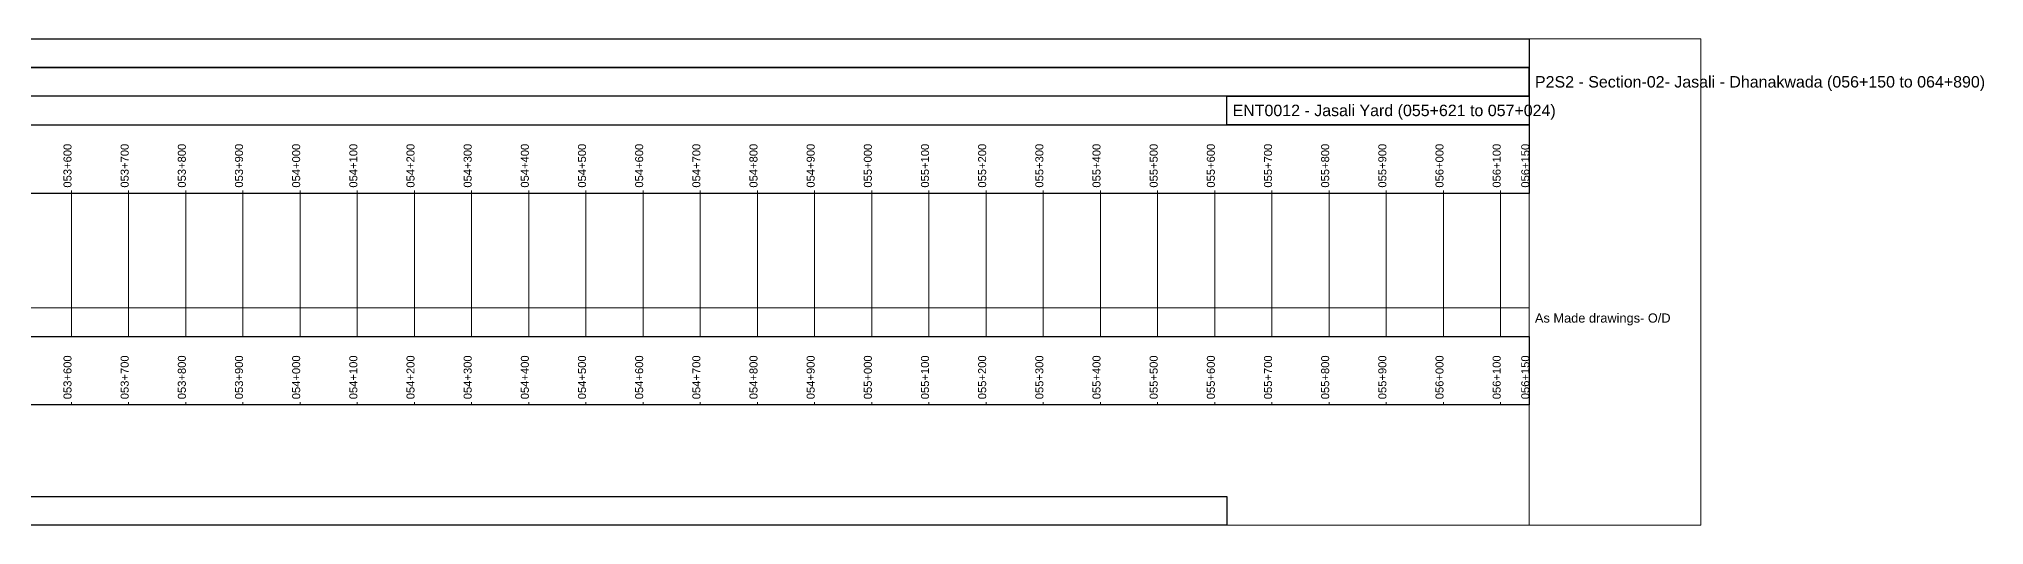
# Model space of a CAD drawing. Extents: x 43380 to 56946, y 4101 to 5000.
# Drawn here: x 53543 to 56946, y 4150 to 5000 of the extents above; entities that cross this region are included whole.
import ezdxf

# ---------------------------------------------------------------- set-up
doc = ezdxf.new("R2010")
doc.units = 0
doc.linetypes.add('Dashed', pattern=[0])
for name, color, linetype in [('Activity Lines', 7, 'Continuous'), ('Activity Names', 7, 'Continuous'), ('Block', 7, 'Continuous'), ('Chainage Text', 7, 'Continuous'), ('Entity', 7, 'Continuous'), ('Markers-One', 7, 'Continuous'), ('Outer Box', 7, 'Continuous'), ('Package', 7, 'Continuous'), ('Section', 7, 'Continuous'), ('Vertical Chainage Lines', 7, 'Continuous')]:
    doc.layers.add(name, color=color, linetype=linetype)
doc.styles.add('True type font', font='Arial.ttf')

msp = doc.modelspace()

# ---------------------------------------------------------------- linework, layer by layer
at = {"layer": 'Activity Lines', "color": 230, "linetype": 'Dashed', "lineweight": 15, "true_color": 0xff0080}
msp.add_polyline3d([(43680, 4530, 0), (56150, 4530, 0)], dxfattribs=at)
at = {"layer": 'Block', "color": 9, "linetype": 'Dashed', "lineweight": 0}
msp.add_polyline3d([(56150, 5000, 0), (56150, 4150, 0)], dxfattribs=at)
at = {"layer": 'Entity', "color": 9, "lineweight": 25}
for points in [[(55621, 4900, 0), (56150, 4900, 0), (56150, 4850, 0), (55621, 4850, 0)], [(43680, 4200, 0), (55621, 4200, 0), (55621, 4150, 0), (43680, 4150, 0)]]:
    msp.add_polyline3d(points, close=True, dxfattribs=at)
at = {"layer": 'Markers-One', "color": 41, "linetype": 'Dashed', "lineweight": 0, "true_color": 0xe0e0e0}
for points in [[(53600, 4730, 0), (53600, 4735, 0)], [(53700, 4730, 0), (53700, 4735, 0)], [(53800, 4730, 0), (53800, 4735, 0)], [(53900, 4730, 0), (53900, 4735, 0)], [(54000, 4730, 0), (54000, 4735, 0)], [(54100, 4730, 0), (54100, 4735, 0)], [(54200, 4730, 0), (54200, 4735, 0)], [(54300, 4730, 0), (54300, 4735, 0)], [(54400, 4730, 0), (54400, 4735, 0)], [(54500, 4730, 0), (54500, 4735, 0)], [(54600, 4730, 0), (54600, 4735, 0)], [(54700, 4730, 0), (54700, 4735, 0)], [(54800, 4730, 0), (54800, 4735, 0)], [(54900, 4730, 0), (54900, 4735, 0)], [(55000, 4730, 0), (55000, 4735, 0)], [(55100, 4730, 0), (55100, 4735, 0)], [(55200, 4730, 0), (55200, 4735, 0)], [(55300, 4730, 0), (55300, 4735, 0)], [(55400, 4730, 0), (55400, 4735, 0)], [(55500, 4730, 0), (55500, 4735, 0)], [(55600, 4730, 0), (55600, 4735, 0)], [(55700, 4730, 0), (55700, 4735, 0)], [(55800, 4730, 0), (55800, 4735, 0)], [(55900, 4730, 0), (55900, 4735, 0)], [(56000, 4730, 0), (56000, 4735, 0)], [(56100, 4730, 0), (56100, 4735, 0)], [(56150, 4730, 0), (56150, 4735, 0)], [(53600, 4360, 0), (53600, 4365, 0)], [(53700, 4360, 0), (53700, 4365, 0)], [(53800, 4360, 0), (53800, 4365, 0)], [(53900, 4360, 0), (53900, 4365, 0)], [(54000, 4360, 0), (54000, 4365, 0)], [(54100, 4360, 0), (54100, 4365, 0)], [(54200, 4360, 0), (54200, 4365, 0)], [(54300, 4360, 0), (54300, 4365, 0)], [(54400, 4360, 0), (54400, 4365, 0)], [(54500, 4360, 0), (54500, 4365, 0)], [(54600, 4360, 0), (54600, 4365, 0)], [(54700, 4360, 0), (54700, 4365, 0)], [(54800, 4360, 0), (54800, 4365, 0)], [(54900, 4360, 0), (54900, 4365, 0)], [(55000, 4360, 0), (55000, 4365, 0)], [(55100, 4360, 0), (55100, 4365, 0)], [(55200, 4360, 0), (55200, 4365, 0)], [(55300, 4360, 0), (55300, 4365, 0)], [(55400, 4360, 0), (55400, 4365, 0)], [(55500, 4360, 0), (55500, 4365, 0)], [(55600, 4360, 0), (55600, 4365, 0)], [(55700, 4360, 0), (55700, 4365, 0)], [(55800, 4360, 0), (55800, 4365, 0)], [(55900, 4360, 0), (55900, 4365, 0)], [(56000, 4360, 0), (56000, 4365, 0)], [(56100, 4360, 0), (56100, 4365, 0)], [(56150, 4360, 0), (56150, 4365, 0)]]:
    msp.add_polyline3d(points, dxfattribs=at)
at = {"layer": 'Outer Box', "color": 9, "lineweight": 5}
msp.add_polyline3d([(43380, 5000, 0), (56450, 5000, 0), (56450, 4150, 0), (43380, 4150, 0)], close=True, dxfattribs=at)
at = {"layer": 'Package', "color": 9, "lineweight": 25}
for points in [[(43680, 5000, 0), (56150, 5000, 0), (56150, 4950, 0), (43680, 4950, 0)], [(43680, 4850, 0), (56150, 4850, 0), (56150, 4730, 0), (43680, 4730, 0)], [(43680, 4480, 0), (56150, 4480, 0), (56150, 4360, 0), (43680, 4360, 0)]]:
    msp.add_polyline3d(points, close=True, dxfattribs=at)
at = {"layer": 'Section', "color": 9, "lineweight": 25}
for points in [[(43680, 4950, 0), (56150, 4950, 0), (56150, 4900, 0), (43680, 4900, 0)], [(56150, 4950, 0), (56150, 4950, 0), (56150, 4900, 0), (56150, 4900, 0)]]:
    msp.add_polyline3d(points, close=True, dxfattribs=at)
at = {"layer": 'Vertical Chainage Lines', "color": 41, "linetype": 'Dashed', "lineweight": 0, "true_color": 0xe0e0e0}
for points in [[(53600, 4730, 0), (53600, 4480, 0)], [(53700, 4730, 0), (53700, 4480, 0)], [(53800, 4730, 0), (53800, 4480, 0)], [(53900, 4730, 0), (53900, 4480, 0)], [(54000, 4730, 0), (54000, 4480, 0)], [(54100, 4730, 0), (54100, 4480, 0)], [(54200, 4730, 0), (54200, 4480, 0)], [(54300, 4730, 0), (54300, 4480, 0)], [(54400, 4730, 0), (54400, 4480, 0)], [(54500, 4730, 0), (54500, 4480, 0)], [(54600, 4730, 0), (54600, 4480, 0)], [(54700, 4730, 0), (54700, 4480, 0)], [(54800, 4730, 0), (54800, 4480, 0)], [(54900, 4730, 0), (54900, 4480, 0)], [(55000, 4730, 0), (55000, 4480, 0)], [(55100, 4730, 0), (55100, 4480, 0)], [(55200, 4730, 0), (55200, 4480, 0)], [(55300, 4730, 0), (55300, 4480, 0)], [(55400, 4730, 0), (55400, 4480, 0)], [(55500, 4730, 0), (55500, 4480, 0)], [(55600, 4730, 0), (55600, 4480, 0)], [(55700, 4730, 0), (55700, 4480, 0)], [(55800, 4730, 0), (55800, 4480, 0)], [(55900, 4730, 0), (55900, 4480, 0)], [(56000, 4730, 0), (56000, 4480, 0)], [(56100, 4730, 0), (56100, 4480, 0)]]:
    msp.add_polyline3d(points, dxfattribs=at)

# ---------------------------------------------------------------- texts
at = {"layer": 'Activity Names', "color": 230, "lineweight": 15, "true_color": 0xff0080, "style": 'True type font'}
msp.add_text('As Made drawings- O/D', height=16, dxfattribs=at).set_placement((56160, 4504))
at = {"layer": 'Chainage Text', "color": 9, "lineweight": 15, "style": 'True type font'}
for s, p in [('053+600', (53600, 4740)), ('053+700', (53700, 4740)), ('053+800', (53800, 4740)), ('053+900', (53900, 4740)), ('054+000', (54000, 4740)), ('054+100', (54100, 4740)), ('054+200', (54200, 4740)), ('054+300', (54300, 4740)), ('054+400', (54400, 4740)), ('054+500', (54500, 4740)), ('054+600', (54600, 4740)), ('054+700', (54700, 4740)), ('054+800', (54800, 4740)), ('054+900', (54900, 4740)), ('055+000', (55000, 4740)), ('055+100', (55100, 4740)), ('055+200', (55200, 4740)), ('055+300', (55300, 4740)), ('055+400', (55400, 4740)), ('055+500', (55500, 4740)), ('055+600', (55600, 4740)), ('055+700', (55700, 4740)), ('055+800', (55800, 4740)), ('055+900', (55900, 4740)), ('056+000', (56000, 4740)), ('056+100', (56100, 4740)), ('056+150', (56150, 4740)), ('053+600', (53600, 4370)), ('053+700', (53700, 4370)), ('053+800', (53800, 4370)), ('053+900', (53900, 4370)), ('054+000', (54000, 4370)), ('054+100', (54100, 4370)), ('054+200', (54200, 4370)), ('054+300', (54300, 4370)), ('054+400', (54400, 4370)), ('054+500', (54500, 4370)), ('054+600', (54600, 4370)), ('054+700', (54700, 4370)), ('054+800', (54800, 4370)), ('054+900', (54900, 4370)), ('055+000', (55000, 4370)), ('055+100', (55100, 4370)), ('055+200', (55200, 4370)), ('055+300', (55300, 4370)), ('055+400', (55400, 4370)), ('055+500', (55500, 4370)), ('055+600', (55600, 4370)), ('055+700', (55700, 4370)), ('055+800', (55800, 4370)), ('055+900', (55900, 4370)), ('056+000', (56000, 4370)), ('056+100', (56100, 4370)), ('056+150', (56150, 4370))]:
    msp.add_text(s, height=14, rotation=90, dxfattribs=at).set_placement(p)
at = {"layer": 'Entity', "color": 8, "lineweight": 15, "style": 'True type font'}
msp.add_text('ENT0012 - Jasali Yard (055+621 to 057+024)', height=20, dxfattribs=at).set_placement((55631, 4865))
at = {"layer": 'Section', "color": 8, "lineweight": 15, "style": 'True type font'}
msp.add_text('P2S2 - Section-02- Jasali - Dhanakwada (056+150 to 064+890)', height=20, dxfattribs=at).set_placement((56160, 4915))

doc.saveas('drawing.dxf')
